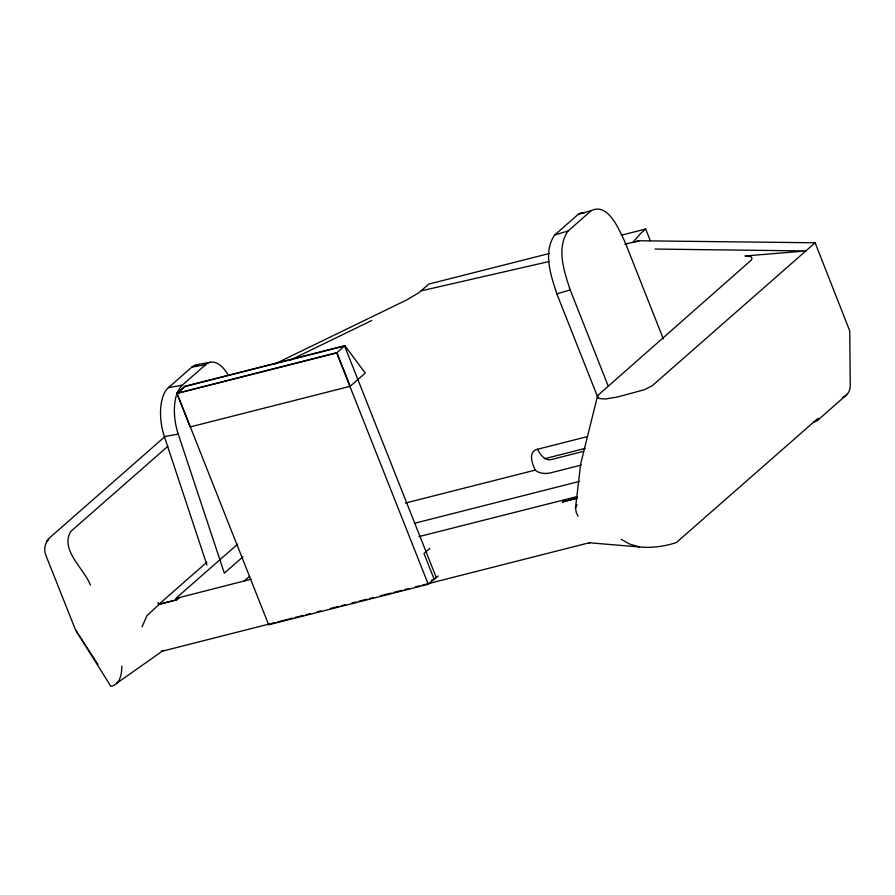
<?xml version="1.0" encoding="UTF-8"?>
<svg xmlns="http://www.w3.org/2000/svg" width="895" height="895" viewBox="0 0 895 895"><rect width="100%" height="100%" fill="white"/><g stroke="black" fill="none" stroke-linecap="round" stroke-linejoin="round"><path stroke-width="1.34" d="M121.843 666.126C121.776 674.159 120.21 684.518 110.857 686.387L75.37 629.554L45.757 555.023C43.307 548.982 45.365 541.676 50.12 537.336L165.016 436.525M578.092 516.158L576.313 512.611L575.507 507.957L580.654 464.046L597.614 395.612L751.252 260.132L752.013 258.521L751.196 256.753L745.009 256.004L805.836 250.936L655.073 249.056M575.507 507.957L577.006 504.758M597.614 395.612L597.603 397.391A14.309 4.296 -12.5 0 0 599.728 398.566L605.4 398.98L617.304 397.044L644.557 389.672L652.209 385.745L815.132 242.78L849.735 330.926L850.25 385.678A16.177 13.537 48.7 0 1 842.352 397.481M142.025 626.892L147.015 615.57L159.478 604.136L176.628 599.784L179.336 597.591L176.695 599.907L158.695 604.472L158.023 602.782L159.478 604.136M585.095 212.562L581.213 212.719L578.058 214.476L554.721 234.949C542.728 252.2 550.906 275.671 556.847 293.851L597.77 397.29M663.307 338.847L624.945 241.863C619.105 230.172 608.645 202.505 591.394 210.538L568.045 231.022C556.063 248.273 564.242 271.733 570.182 289.913L608.029 385.6M813.879 421.869C816.497 422.552 821.711 416.03 816.743 419.397L676.396 542.538C664.616 546.431 651.817 548.098 639.455 546.979L588.787 542.717L589.771 542.639L422.216 585.185M274.776 363.974L406.52 300.038L418.782 292.788L428.862 284.073L549.463 253.453M206.946 565.025L164.378 436.592A38.216 18.65 79.8 0 1 168.428 387.647L191.776 367.174A38.216 18.65 79.8 0 1 198.377 364.567M168.428 387.647L182.3 385.163L205.637 364.69A38.216 18.65 79.8 0 1 227.61 374.088M176.852 393.297L184.817 386.304L344.866 345.66L365.238 373.114L350.225 386.293L190.176 426.937L176.852 393.297L336.9 352.652L350.225 386.293M177.087 393.464L184.996 386.528L344.586 345.996L436.178 577.331L428.257 584.267L268.668 624.799L177.087 393.464L336.677 352.943L344.866 345.66M167.902 446.225L70.638 531.574C59.987 550.38 84.365 568.75 90.361 585.14M158.695 604.472L206.879 562.194M237.656 544.149L175.711 598.509L251.036 579.244M242.925 556.824L224.321 573.136L178.239 434.109A38.216 18.65 79.8 0 1 182.3 385.163M244.447 580.844L249.671 576.257M650.285 240.665L645.675 229.019L640.473 233.584L632.989 242.265L638.885 240.766L815.132 242.78M429.902 548.299L423.973 553.502L434.243 579.457L431.535 580.139M434.243 579.457L438.203 575.988M577.376 498.023L562.519 501.927L565.159 499.611M818.052 419.934L846.804 394.661M116.384 683.511L163.416 650.374L161.424 651.403L274.922 622.584M371.772 320.5L289.835 360.338M578.058 214.476L591.394 210.538M554.721 234.949L568.045 231.022M556.847 293.851L570.182 289.913M621.287 235.217L645.675 229.019M587.556 436.559L536.071 449.637C527.994 453.071 532.57 464.427 535.221 470.11L536.832 471.251A9.711 4.274 2.3 0 0 550.257 472.94L581.414 465.031M544.585 458.721L585.151 448.417M583.316 451.416L550.794 459.672C544.507 460.623 539.92 454.347 537.727 449.268M405.357 503.079L535.221 470.11M414.329 523.329L579.568 481.365M418.894 536.62L576.805 496.658M562.519 501.927L576.682 498.336M277.629 621.902L292.497 618.121M295.193 617.438L303.304 615.38M306 614.697L310.062 613.668M316.819 611.945L320.869 610.916M330.322 608.51L338.433 606.452M341.14 605.77L345.19 604.74M351.948 603.029L355.997 601.999M358.705 601.306L366.816 599.247M369.512 598.565L373.562 597.536M380.319 595.824L391.137 593.072M393.834 592.389L401.944 590.331M404.641 589.648L408.702 588.619M415.459 586.896L419.509 585.867M421.276 290.83L549.183 261.508M624.855 244.134L638.996 240.923M196.542 364.735L210.415 362.251M191.776 367.174L205.637 364.69M164.378 436.592L178.239 434.109M639.455 546.979L629.655 544.082L621.197 539.327M76.276 631.165L97.947 664.437M336.677 352.943L428.257 584.267M48.084 539.73L46.775 541.598L48.475 539.271L48.084 539.73"/></g></svg>
